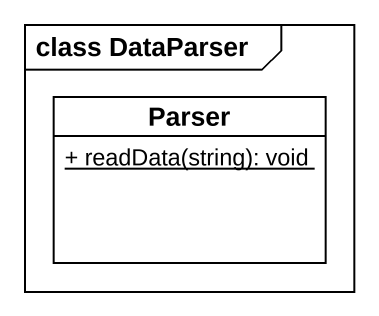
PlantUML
@startuml
mainframe class DataParser
hide circle
hide empty members
skinparam classAttributeIconSize 0
class Parser {
  {static} + readData(string): void
}
@enduml
